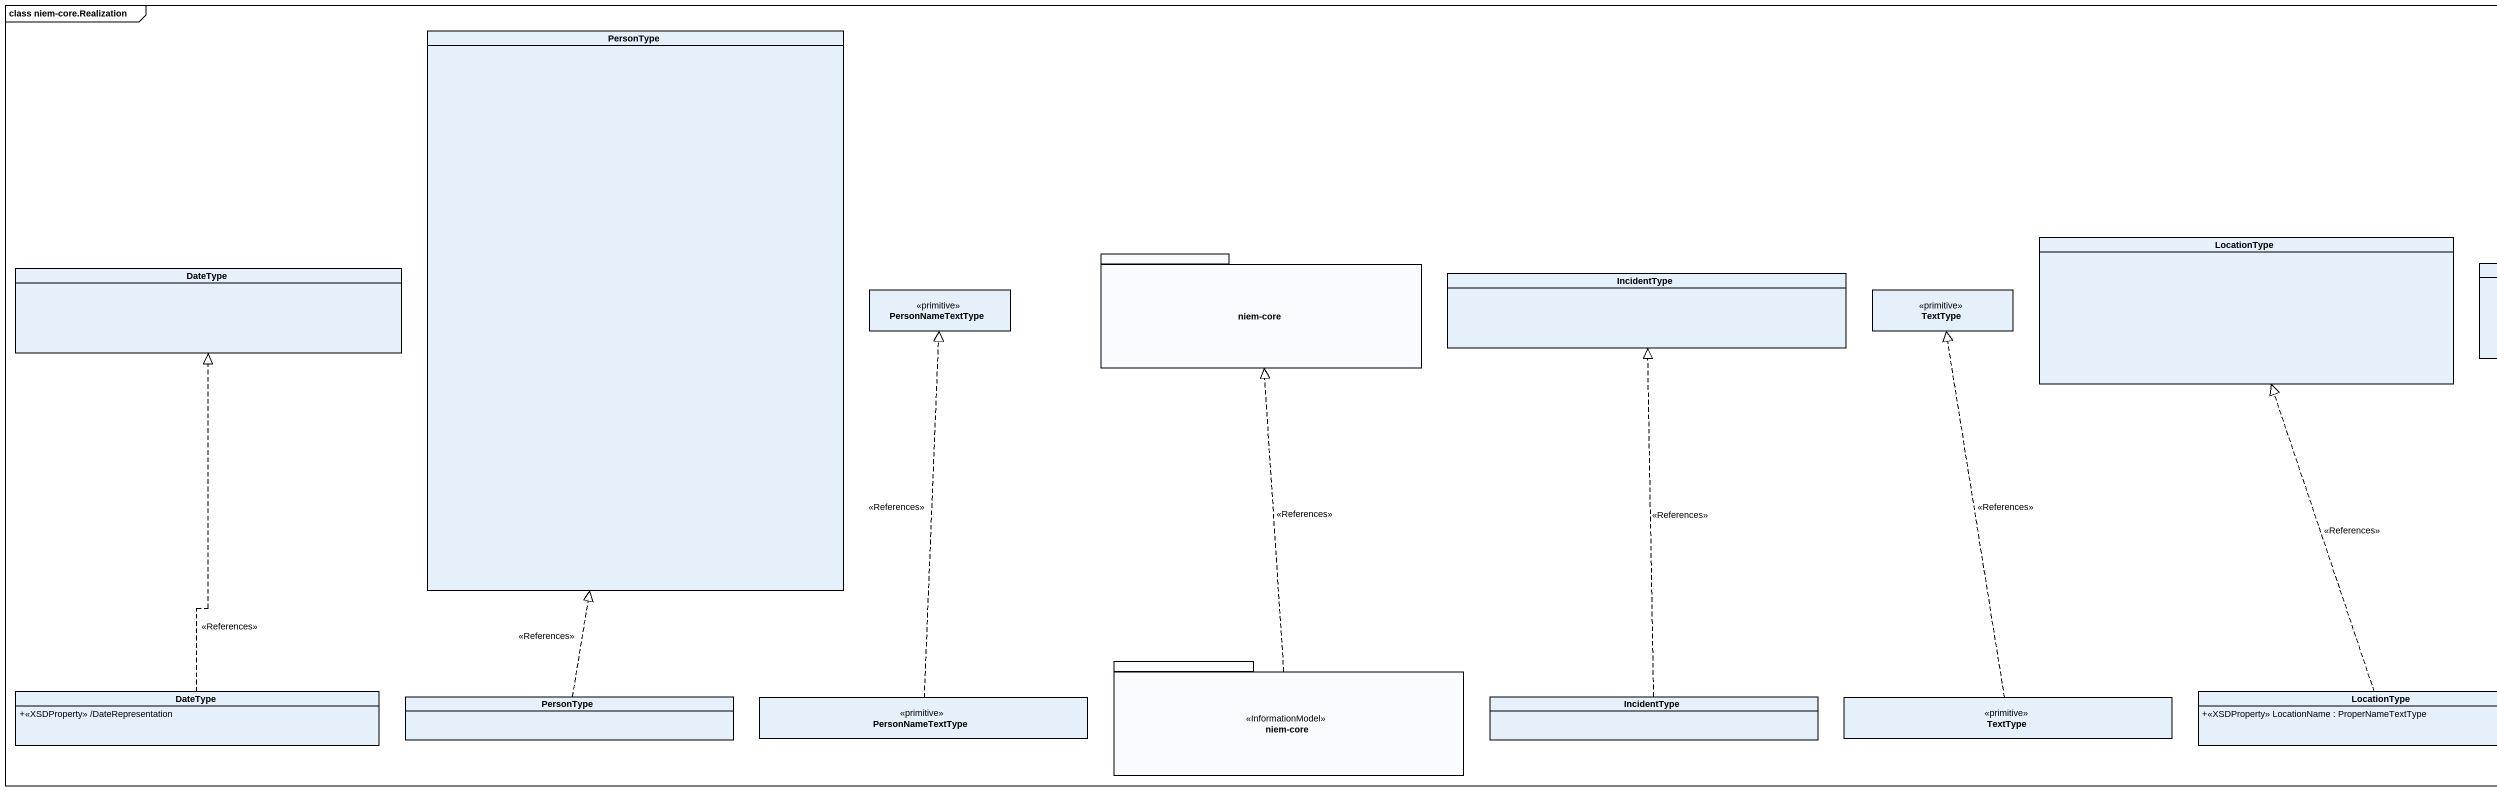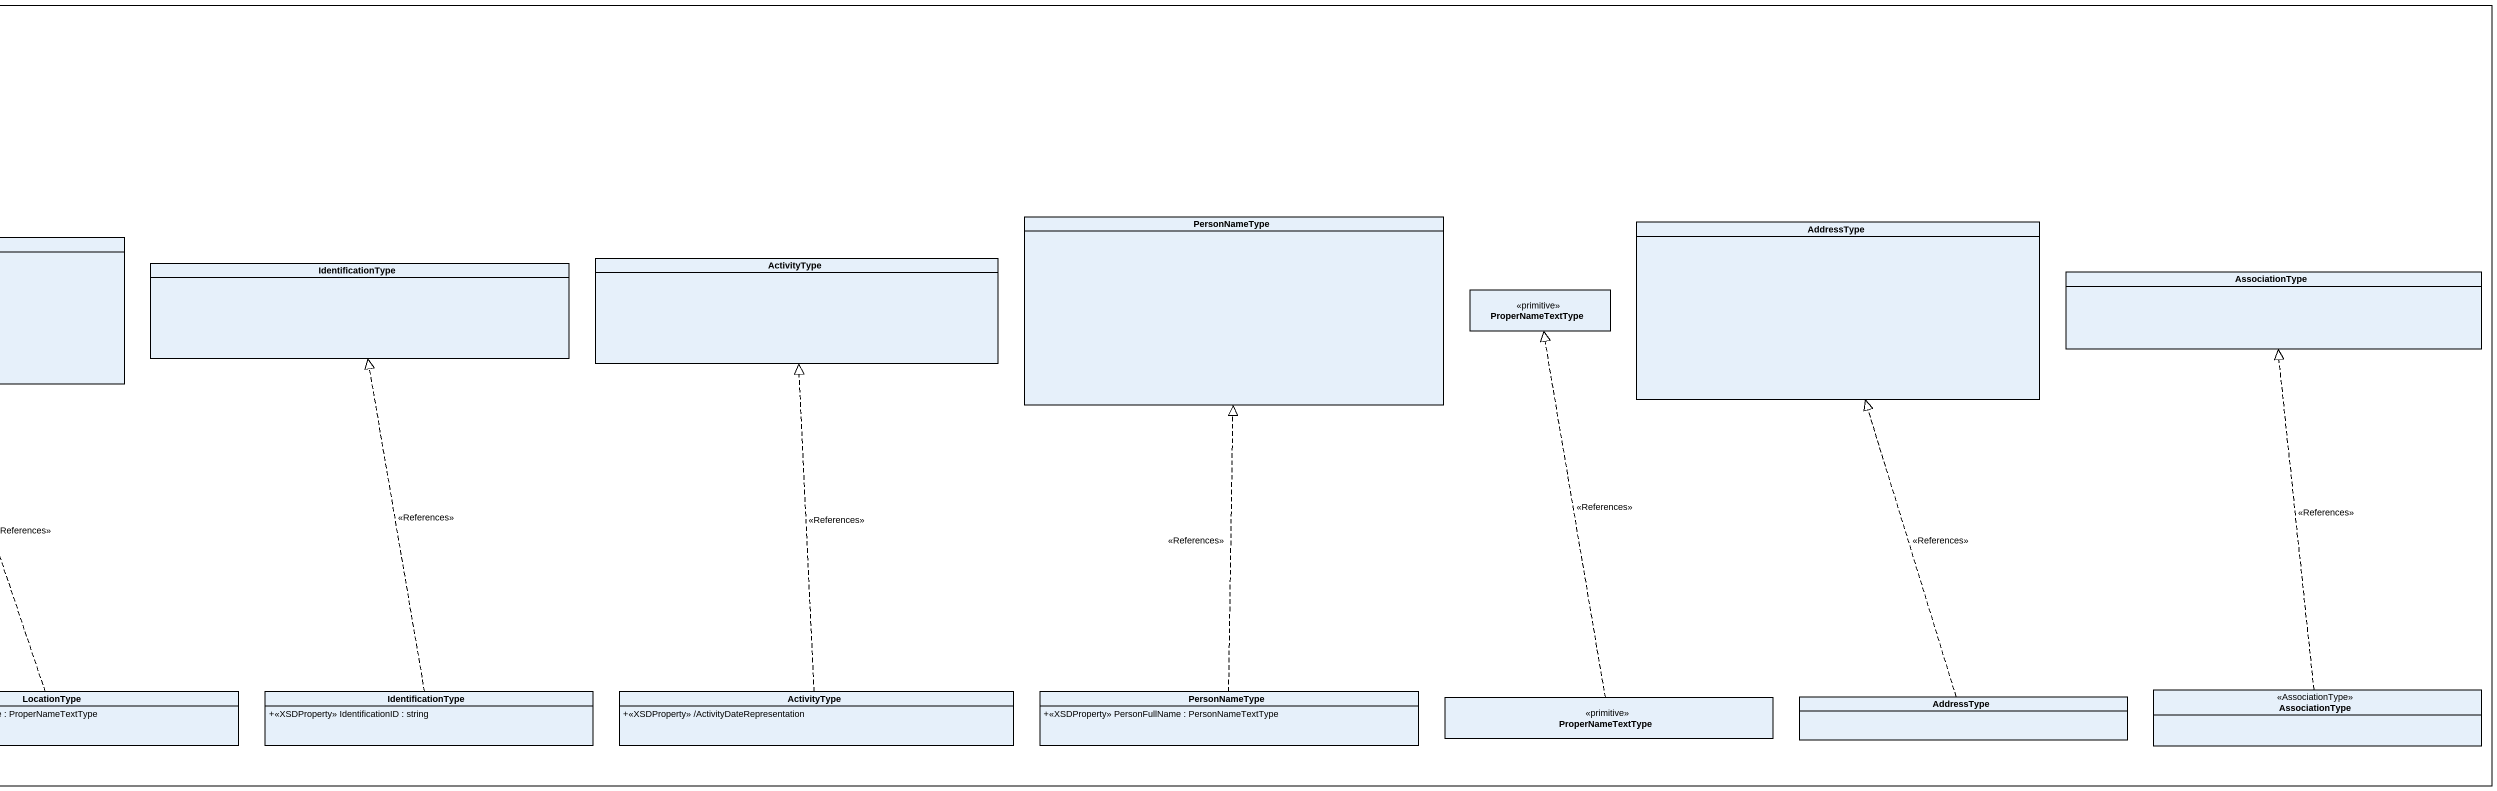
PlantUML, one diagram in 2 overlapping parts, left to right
@startuml
mainframe class niem-core.Realization
hide circle
hide empty members
skinparam classAttributeIconSize 0
class PersonType
class PersonNameType
class AddressType
class DateType
package "niem-core" as niem_core {
}
class LocationType
class IdentificationType
class ActivityType
class AssociationType
class PersonNameTextType <<primitive>>
class IncidentType
class TextType <<primitive>>
class ProperNameTextType <<primitive>>
class "DateType" as DateType_2 {
  +<<XSDProperty>> /DateRepresentation
}
class "PersonType" as PersonType_2
class "PersonNameTextType" as PersonNameTextType_2 <<primitive>>
package "niem-core" as niem_core_2 <<InformationModel>> {
}
class "IncidentType" as IncidentType_2
class "TextType" as TextType_2 <<primitive>>
class "LocationType" as LocationType_2 {
  +<<XSDProperty>> LocationName : ProperNameTextType
}
class "IdentificationType" as IdentificationType_2 {
  +<<XSDProperty>> IdentificationID : string
}
class "ActivityType" as ActivityType_2 {
  +<<XSDProperty>> /ActivityDateRepresentation
}
class "PersonNameType" as PersonNameType_2 {
  +<<XSDProperty>> PersonFullName : PersonNameTextType
}
class "ProperNameTextType" as ProperNameTextType_2 <<primitive>>
class "AddressType" as AddressType_2
class "AssociationType" as AssociationType_2 <<AssociationType>>
DateType_2 .up.|> DateType : <<References>>
PersonType_2 .up.|> PersonType : <<References>>
PersonNameTextType_2 .up.|> PersonNameTextType : <<References>>
niem_core_2 .up.|> niem_core : <<References>>
IncidentType_2 .up.|> IncidentType : <<References>>
TextType_2 .up.|> TextType : <<References>>
LocationType_2 .up.|> LocationType : <<References>>
IdentificationType_2 .up.|> IdentificationType : <<References>>
ActivityType_2 .up.|> ActivityType : <<References>>
PersonNameType_2 .up.|> PersonNameType : <<References>>
ProperNameTextType_2 .up.|> ProperNameTextType : <<References>>
AddressType_2 .up.|> AddressType : <<References>>
AssociationType_2 .up.|> AssociationType : <<References>>
@enduml
